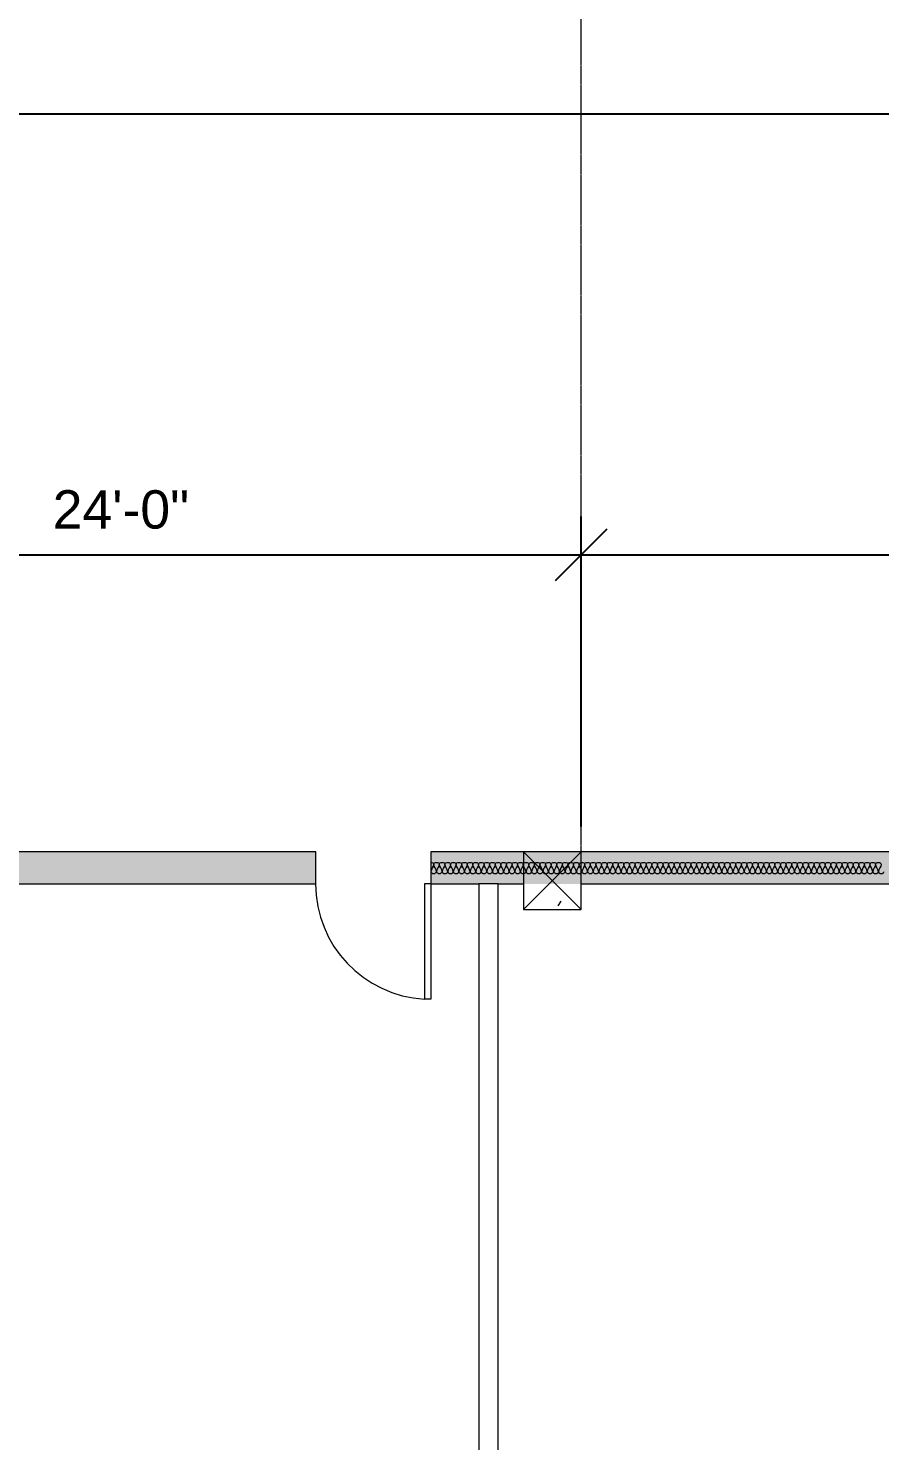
# Model space of a CAD drawing. Header units: inches. Extents: x 1913 to 24953, y -2945 to 1064.
# Drawn here: x 3445.7 to 3712.1, y 10.9 to 452.7 of the extents above; entities that cross this region are included whole.
import ezdxf

# ---------------------------------------------------------------- set-up
doc = ezdxf.new("R2010")
doc.units = ezdxf.units.IN
doc.header["$MEASUREMENT"] = 0
doc.linetypes.add('Center 1_4_', pattern=[0.53125, 0.25, -0.09375, 0.09375, -0.09375])
for name, color, linetype, lineweight in [('A-ANNO-DIMS', 211, 'Continuous', 9), ('A-COLS', 52, 'Continuous', 9), ('A-DETL', 90, 'Continuous', 9), ('A-DETL-CNTR', 5, 'Center 1_4_', 9), ('A-DOOR', 31, 'Continuous', 13), ('A-WALL', 113, 'Continuous', 13), ('A-WALL-PATT', 111, 'Continuous', 50)]:
    doc.layers.add(name, color=color, linetype=linetype, lineweight=lineweight)
doc.styles.add('Arial', font='arial.ttf', dxfattribs={"height": 12})
doc.dimstyles.new('Linear_-_3_32__Arial', dxfattribs={"dimscale": 12, "dimtxt": 12.243113, "dimasz": 1.333333, "dimexe": 1, "dimexo": 0.666667, "dimgap": 0.666667, "dimtad": 1, "dimdec": 5, "dimrnd": 0.03125, "dimzin": 1, "dimdsep": 46, "dimlunit": 4, "dimtxsty": 'Arial', "dimblk1": 'OBLIQUE', "dimblk2": 'OBLIQUE', "dimsah": 1, "dimcen": 0.09, "dimdle": 1, "dimazin": 0, "dimtfac": 1, "dimtdec": 4, "dimtix": 1, "dimtmove": 0, "dimatfit": 3, "dimfxl": 1, "dimtvp": 1, "dimtfill": 1, "dimfrac": 2, "dimtolj": 1, "dimtzin": 0, "dimarcsym": 2})
pattern_1 = [(140, (3124.017, -677.577), (3.213, 36.72335), [3.84, -42.24]), (85, (3124.017, -677.577), (-38.51274, -7.1044), [3.072, -33.792]), (190.451, (3124.285, -674.517), (-35.29956, 29.62024), [3.263, -35.898]), (136.184, (3113.777, -677.577), (8.4752, 54.6425), [5.76, -63.36]), (186.636, (3114.483, -673.023), (-49.8752, 47.854), [4.895, -53.848]), (81.184, (3113.777, -677.577), (-49.8749, 47.8553), [4.608, -50.688]), (111, (3116.337, -672.457), (20.614, 30.56126), [3.84, -42.24]), (56, (3116.337, -672.457), (-37.1283, 12.4577), [3.072, -33.792]), (161.451, (3118.055, -669.91), (-16.5135, 43.02), [3.263, -35.898]), (127.5, (3124.017, -677.577), (-17.04428, 0.6228), [1.69, -31.693, 1.69, -32.614, -33.92]), (127.5, (3124.017, -677.577), (-17.04428, 0.6228), [-67.686, 1.69, -32.23]), (97.5, (3124.017, -677.577), (-20.19387, 13.4694), [1.69, -17.869, 1.69, -30.925, -12.928]), (97.5, (3124.017, -677.577), (-20.19387, 13.4694), [-52.173, 1.69, -11.238]), (57.5, (3124.017, -688.995), (1.15522, 27.33168), [1.69, -11.11, 1.69, -38.246, -52.992]), (57.5, (3124.017, -688.995), (1.15522, 27.33168), [-52.736, 1.69, -51.302]), (47.5, (3124.017, -694.115), (-5.12498, 29.85903), [1.69, -14.95, 1.69, -24.832, -37.632]), (47.5, (3124.017, -694.115), (-5.12498, 29.85903), [-43.162, 1.69, -35.942])]

# ---------------------------------------------------------------- blocks, each defined once
blk = doc.blocks.new('Single-Flush - 36_ x 80_-407386-FloorPlan')
at = {"layer": 'A-DOOR', "lineweight": 20}
for p, q in [((16, -5), (16, -41.01)), ((18, -5), (16, -5)), ((18, -5), (18, -41.01)), ((18, -41.01), (16, -41.01))]:
    blk.add_line(p, q, dxfattribs=at)
at = {"layer": 'A-DOOR', "lineweight": 9}
blk.add_arc((18, -5), 36.07, 180, 266.8211, dxfattribs=at)
blk = doc.blocks.new('_Oblique')
at = {"color": 0, "linetype": 'ByBlock', "lineweight": -2}
blk.add_line((-0.5, -0.5), (0.5, 0.5), dxfattribs=at)
blk = doc.blocks.new('*D100')
at = {"layer": 'A-ANNO-DIMS', "color": 0, "lineweight": -2, "transparency": 16777216}
for p, q in [((2749.66, 195.3), (2749.66, 437.92)), ((5053.66, 198.02), (5053.66, 437.92)), ((2737.66, 425.92), (5065.66, 425.92))]:
    blk.add_line(p, q, dxfattribs=at)
at = {"layer": 'Defpoints', "color": 0, "transparency": 16777216}
for p in [(5053.66, 425.92), (5053.66, 190.02), (2749.66, 187.3)]:
    blk.add_point(p, dxfattribs=at)
at = {"layer": 'A-ANNO-DIMS', "color": 0, "lineweight": -2, "transparency": 16777216, "xscale": 16, "yscale": 16, "zscale": 16, "rotation": 180}
blk.add_blockref('_Oblique', (2749.66, 425.92), dxfattribs=at)
at = {"layer": 'A-ANNO-DIMS', "color": 0, "lineweight": -2, "transparency": 16777216, "xscale": 16, "yscale": 16, "zscale": 16}
blk.add_blockref('_Oblique', (5053.66, 425.92), dxfattribs=at)
at = {"layer": 'A-ANNO-DIMS', "color": 3, "lineweight": 0, "transparency": 16777216, "insert": (3901.66, 440.05), "char_height": 12, "width": 73.4587, "attachment_point": 5, "style": 'Arial'}
blk.add_mtext('\\A1;192\'-0"', dxfattribs=at)
blk = doc.blocks.new('*D157')
at = {"layer": 'A-ANNO-DIMS', "color": 0, "lineweight": -2, "transparency": 16777216}
for p, q in [((3330.66, 203.02), (3330.66, 299.97)), ((3618.66, 203.02), (3618.66, 299.97)), ((3318.66, 287.97), (3630.66, 287.97))]:
    blk.add_line(p, q, dxfattribs=at)
at = {"layer": 'Defpoints', "color": 0, "transparency": 16777216}
for p in [(3618.66, 287.97), (3330.66, 195.02), (3618.66, 195.02)]:
    blk.add_point(p, dxfattribs=at)
at = {"layer": 'A-ANNO-DIMS', "color": 0, "lineweight": -2, "transparency": 16777216, "xscale": 16, "yscale": 16, "zscale": 16, "rotation": 180}
blk.add_blockref('_Oblique', (3330.66, 287.97), dxfattribs=at)
at = {"layer": 'A-ANNO-DIMS', "color": 0, "lineweight": -2, "transparency": 16777216, "xscale": 16, "yscale": 16, "zscale": 16}
blk.add_blockref('_Oblique', (3618.66, 287.97), dxfattribs=at)
at = {"layer": 'A-ANNO-DIMS', "color": 3, "lineweight": 0, "transparency": 16777216, "insert": (3474.66, 302.1), "char_height": 12, "width": 51.3081, "attachment_point": 5, "style": 'Arial'}
blk.add_mtext('\\A1;24\'-0"', dxfattribs=at)
blk = doc.blocks.new('*D158')
at = {"layer": 'A-ANNO-DIMS', "color": 0, "lineweight": -2, "transparency": 16777216}
for p, q in [((3618.66, 203.02), (3618.66, 299.97)), ((3906.66, 203.02), (3906.66, 299.97)), ((3606.66, 287.97), (3918.66, 287.97))]:
    blk.add_line(p, q, dxfattribs=at)
at = {"layer": 'Defpoints', "color": 0, "transparency": 16777216}
for p in [(3906.66, 287.97), (3618.66, 195.02), (3906.66, 195.02)]:
    blk.add_point(p, dxfattribs=at)
at = {"layer": 'A-ANNO-DIMS', "color": 0, "lineweight": -2, "transparency": 16777216, "xscale": 16, "yscale": 16, "zscale": 16, "rotation": 180}
blk.add_blockref('_Oblique', (3618.66, 287.97), dxfattribs=at)
at = {"layer": 'A-ANNO-DIMS', "color": 0, "lineweight": -2, "transparency": 16777216, "xscale": 16, "yscale": 16, "zscale": 16}
blk.add_blockref('_Oblique', (3906.66, 287.97), dxfattribs=at)
at = {"layer": 'A-ANNO-DIMS', "color": 3, "lineweight": 0, "transparency": 16777216, "insert": (3762.66, 302.1), "char_height": 12, "width": 62.3834, "attachment_point": 5, "style": 'Arial'}
blk.add_mtext('\\A1;24\'-0"', dxfattribs=at)

msp = doc.modelspace()

# ---------------------------------------------------------------- hatches: boundary and pattern name
at = {"layer": 'A-WALL-PATT', "lineweight": 0}
h = msp.add_hatch(dxfattribs=at)
h.set_pattern_fill('FP_1', color=256, angle=90, style=0, pattern_type=2)
h.set_pattern_definition(pattern_1)
h.paths.add_polyline_path([(3571.664949, 185.024501), (3571.664949, 195.024501), (4482.664949, 195.024501), (4482.664949, 185.024501), (4464.664949, 185.024501), (4194.664949, 185.024501), (4176.664949, 185.024501), (3906.664949, 185.024501), (3888.664949, 185.024501), (3618.664949, 185.024501), (3600.664949, 185.024501), (3592.664949, 185.024501), (3586.664949, 185.024501)], flags=0)
h.paths.add_polyline_path([(2754.664949, 185.024501), (2754.664949, 195.024501), (3535.664949, 195.024501), (3535.664949, 185.024501), (3330.664949, 185.024501), (3312.664949, 185.024501), (3042.664949, 185.024501), (3024.664949, 185.024501), (2763.664949, 185.024501)], flags=0)
h = msp.add_hatch(dxfattribs=at)
h.set_pattern_fill('FP_1', color=256, angle=90, style=0, pattern_type=2)
h.set_pattern_definition(pattern_1)
h.paths.add_polyline_path([(3618.664949, 177.024501), (3600.664949, 177.024501), (3600.664949, 185.024501), (3618.664949, 185.024501)], flags=0)

# ---------------------------------------------------------------- linework, layer by layer
at = {"layer": 'A-COLS', "lineweight": 0}
for p, q in [((3618.664949, 195.024501), (3600.664949, 195.024501)), ((3600.664949, 195.024501), (3600.664949, 177.024501)), ((3600.664949, 195.024501), (3618.664949, 177.024501)), ((3600.664949, 177.024501), (3618.664949, 195.024501)), ((3618.664949, 177.024501), (3618.664949, 195.024501)), ((3600.664949, 177.024501), (3618.664949, 177.024501))]:
    msp.add_line(p, q, dxfattribs=at)
at = {"layer": 'A-DETL', "lineweight": 0}
for points in [[(3571.664949, 191.774501), (3572.077428, 191.774501), (3572.539949, 191.466154), (3572.539949, 191.191168)], [(3572.539949, 191.191168), (3572.539949, 190.389453), (3571.664949, 189.659549), (3571.664949, 188.857834)], [(3572.539949, 191.191168), (3572.539949, 191.466154), (3573.414949, 192.082848), (3574.289949, 191.466154), (3574.289949, 191.191168)], [(3573.414949, 188.857834), (3573.414949, 189.659549), (3572.539949, 190.389453), (3572.539949, 191.191168)], [(3574.289949, 191.191168), (3574.289949, 190.389453), (3573.414949, 189.659549), (3573.414949, 188.857834)], [(3574.289949, 191.191168), (3574.289949, 191.466154), (3575.164949, 192.082848), (3576.039949, 191.466154), (3576.039949, 191.191168)], [(3575.164949, 188.857834), (3575.164949, 189.659549), (3574.289949, 190.389453), (3574.289949, 191.191168)], [(3576.039949, 191.191168), (3576.039949, 190.389453), (3575.164949, 189.659549), (3575.164949, 188.857834)], [(3576.039949, 191.191168), (3576.039949, 191.466154), (3576.914949, 192.082848), (3577.789949, 191.466154), (3577.789949, 191.191168)], [(3576.914949, 188.857834), (3576.914949, 189.659549), (3576.039949, 190.389453), (3576.039949, 191.191168)], [(3577.789949, 191.191168), (3577.789949, 190.389453), (3576.914949, 189.659549), (3576.914949, 188.857834)], [(3577.789949, 191.191168), (3577.789949, 191.466154), (3578.664949, 192.082848), (3579.539949, 191.466154), (3579.539949, 191.191168)], [(3578.664949, 188.857834), (3578.664949, 189.659549), (3577.789949, 190.389453), (3577.789949, 191.191168)], [(3579.539949, 191.191168), (3579.539949, 190.389453), (3578.664949, 189.659549), (3578.664949, 188.857834)], [(3579.539949, 191.191168), (3579.539949, 191.466154), (3580.414949, 192.082848), (3581.289949, 191.466154), (3581.289949, 191.191168)], [(3580.414949, 188.857834), (3580.414949, 189.659549), (3579.539949, 190.389453), (3579.539949, 191.191168)], [(3581.289949, 191.191168), (3581.289949, 190.389453), (3580.414949, 189.659549), (3580.414949, 188.857834)], [(3581.289949, 191.191168), (3581.289949, 191.466154), (3582.164949, 192.082848), (3583.039949, 191.466154), (3583.039949, 191.191168)], [(3582.164949, 188.857834), (3582.164949, 189.659549), (3581.289949, 190.389453), (3581.289949, 191.191168)], [(3583.039949, 191.191168), (3583.039949, 190.389453), (3582.164949, 189.659549), (3582.164949, 188.857834)], [(3583.039949, 191.191168), (3583.039949, 191.466154), (3583.914949, 192.082848), (3584.789949, 191.466154), (3584.789949, 191.191168)], [(3583.914949, 188.857834), (3583.914949, 189.659549), (3583.039949, 190.389453), (3583.039949, 191.191168)], [(3584.789949, 191.191168), (3584.789949, 190.389453), (3583.914949, 189.659549), (3583.914949, 188.857834)], [(3584.789949, 191.191168), (3584.789949, 191.466154), (3585.664949, 192.082848), (3586.539949, 191.466154), (3586.539949, 191.191168)], [(3585.664949, 188.857834), (3585.664949, 189.659549), (3584.789949, 190.389453), (3584.789949, 191.191168)], [(3586.539949, 191.191168), (3586.539949, 190.389453), (3585.664949, 189.659549), (3585.664949, 188.857834)], [(3586.539949, 191.191168), (3586.539949, 191.466154), (3587.414949, 192.082848), (3588.289949, 191.466154), (3588.289949, 191.191168)], [(3587.414949, 188.857834), (3587.414949, 189.659549), (3586.539949, 190.389453), (3586.539949, 191.191168)], [(3588.289949, 191.191168), (3588.289949, 190.389453), (3587.414949, 189.659549), (3587.414949, 188.857834)], [(3588.289949, 191.191168), (3588.289949, 191.466154), (3589.164949, 192.082848), (3590.039949, 191.466154), (3590.039949, 191.191168)], [(3589.164949, 188.857834), (3589.164949, 189.659549), (3588.289949, 190.389453), (3588.289949, 191.191168)], [(3590.039949, 191.191168), (3590.039949, 190.389453), (3589.164949, 189.659549), (3589.164949, 188.857834)], [(3590.039949, 191.191168), (3590.039949, 191.466154), (3590.914949, 192.082848), (3591.789949, 191.466154), (3591.789949, 191.191168)], [(3590.914949, 188.857834), (3590.914949, 189.659549), (3590.039949, 190.389453), (3590.039949, 191.191168)], [(3591.789949, 191.191168), (3591.789949, 190.389453), (3590.914949, 189.659549), (3590.914949, 188.857834)], [(3591.789949, 191.191168), (3591.789949, 191.466154), (3592.664949, 192.082848), (3593.539949, 191.466154), (3593.539949, 191.191168)], [(3592.664949, 188.857834), (3592.664949, 189.659549), (3591.789949, 190.389453), (3591.789949, 191.191168)], [(3593.539949, 191.191168), (3593.539949, 190.389453), (3592.664949, 189.659549), (3592.664949, 188.857834)], [(3593.539949, 191.191168), (3593.539949, 191.466154), (3594.414949, 192.082848), (3595.289949, 191.466154), (3595.289949, 191.191168)], [(3594.414949, 188.857834), (3594.414949, 189.659549), (3593.539949, 190.389453), (3593.539949, 191.191168)], [(3595.289949, 191.191168), (3595.289949, 190.389453), (3594.414949, 189.659549), (3594.414949, 188.857834)], [(3595.289949, 191.191168), (3595.289949, 191.466154), (3596.164949, 192.082848), (3597.039949, 191.466154), (3597.039949, 191.191168)], [(3596.164949, 188.857834), (3596.164949, 189.659549), (3595.289949, 190.389453), (3595.289949, 191.191168)], [(3597.039949, 191.191168), (3597.039949, 190.389453), (3596.164949, 189.659549), (3596.164949, 188.857834)], [(3597.039949, 191.191168), (3597.039949, 191.466154), (3597.914949, 192.082848), (3598.789949, 191.466154), (3598.789949, 191.191168)], [(3597.914949, 188.857834), (3597.914949, 189.659549), (3597.039949, 190.389453), (3597.039949, 191.191168)], [(3598.789949, 191.191168), (3598.789949, 190.389453), (3597.914949, 189.659549), (3597.914949, 188.857834)], [(3598.789949, 191.191168), (3598.789949, 191.466154), (3599.664949, 192.082848), (3600.539949, 191.466154), (3600.539949, 191.191168)], [(3599.664949, 188.857834), (3599.664949, 189.659549), (3598.789949, 190.389453), (3598.789949, 191.191168)], [(3600.539949, 191.191168), (3600.539949, 190.389453), (3599.664949, 189.659549), (3599.664949, 188.857834)], [(3600.539949, 191.191168), (3600.539949, 191.466154), (3601.414949, 192.082848), (3602.289949, 191.466154), (3602.289949, 191.191168)], [(3601.414949, 188.857834), (3601.414949, 189.659549), (3600.539949, 190.389453), (3600.539949, 191.191168)], [(3602.289949, 191.191168), (3602.289949, 190.389453), (3601.414949, 189.659549), (3601.414949, 188.857834)], [(3602.289949, 191.191168), (3602.289949, 191.466154), (3603.164949, 192.082848), (3604.039949, 191.466154), (3604.039949, 191.191168)], [(3603.164949, 188.857834), (3603.164949, 189.659549), (3602.289949, 190.389453), (3602.289949, 191.191168)], [(3604.039949, 191.191168), (3604.039949, 190.389453), (3603.164949, 189.659549), (3603.164949, 188.857834)], [(3604.039949, 191.191168), (3604.039949, 191.466154), (3604.914949, 192.082848), (3605.789949, 191.466154), (3605.789949, 191.191168)], [(3604.914949, 188.857834), (3604.914949, 189.659549), (3604.039949, 190.389453), (3604.039949, 191.191168)], [(3605.789949, 191.191168), (3605.789949, 190.389453), (3604.914949, 189.659549), (3604.914949, 188.857834)], [(3605.789949, 191.191168), (3605.789949, 191.466154), (3606.664949, 192.082848), (3607.539949, 191.466154), (3607.539949, 191.191168)], [(3606.664949, 188.857834), (3606.664949, 189.659549), (3605.789949, 190.389453), (3605.789949, 191.191168)], [(3607.539949, 191.191168), (3607.539949, 190.389453), (3606.664949, 189.659549), (3606.664949, 188.857834)], [(3607.539949, 191.191168), (3607.539949, 191.466154), (3608.414949, 192.082848), (3609.289949, 191.466154), (3609.289949, 191.191168)], [(3608.414949, 188.857834), (3608.414949, 189.659549), (3607.539949, 190.389453), (3607.539949, 191.191168)], [(3609.289949, 191.191168), (3609.289949, 190.389453), (3608.414949, 189.659549), (3608.414949, 188.857834)], [(3609.289949, 191.191168), (3609.289949, 191.466154), (3610.164949, 192.082848), (3611.039949, 191.466154), (3611.039949, 191.191168)], [(3610.164949, 188.857834), (3610.164949, 189.659549), (3609.289949, 190.389453), (3609.289949, 191.191168)], [(3611.039949, 191.191168), (3611.039949, 190.389453), (3610.164949, 189.659549), (3610.164949, 188.857834)], [(3611.039949, 191.191168), (3611.039949, 191.466154), (3611.914949, 192.082848), (3612.789949, 191.466154), (3612.789949, 191.191168)], [(3611.914949, 188.857834), (3611.914949, 189.659549), (3611.039949, 190.389453), (3611.039949, 191.191168)], [(3612.789949, 191.191168), (3612.789949, 190.389453), (3611.914949, 189.659549), (3611.914949, 188.857834)], [(3612.789949, 191.191168), (3612.789949, 191.466154), (3613.664949, 192.082848), (3614.539949, 191.466154), (3614.539949, 191.191168)], [(3613.664949, 188.857834), (3613.664949, 189.659549), (3612.789949, 190.389453), (3612.789949, 191.191168)], [(3614.539949, 191.191168), (3614.539949, 190.389453), (3613.664949, 189.659549), (3613.664949, 188.857834)], [(3614.539949, 191.191168), (3614.539949, 191.466154), (3615.414949, 192.082848), (3616.289949, 191.466154), (3616.289949, 191.191168)], [(3615.414949, 188.857834), (3615.414949, 189.659549), (3614.539949, 190.389453), (3614.539949, 191.191168)], [(3616.289949, 191.191168), (3616.289949, 190.389453), (3615.414949, 189.659549), (3615.414949, 188.857834)], [(3616.289949, 191.191168), (3616.289949, 191.466154), (3617.164949, 192.082848), (3618.039949, 191.466154), (3618.039949, 191.191168)], [(3617.164949, 188.857834), (3617.164949, 189.659549), (3616.289949, 190.389453), (3616.289949, 191.191168)], [(3618.039949, 191.191168), (3618.039949, 190.389453), (3617.164949, 189.659549), (3617.164949, 188.857834)], [(3618.039949, 191.191168), (3618.039949, 191.466154), (3618.914949, 192.082848), (3619.789949, 191.466154), (3619.789949, 191.191168)], [(3618.914949, 188.857834), (3618.914949, 189.659549), (3618.039949, 190.389453), (3618.039949, 191.191168)], [(3619.789949, 191.191168), (3619.789949, 190.389453), (3618.914949, 189.659549), (3618.914949, 188.857834)], [(3619.789949, 191.191168), (3619.789949, 191.466154), (3620.664949, 192.082848), (3621.539949, 191.466154), (3621.539949, 191.191168)], [(3620.664949, 188.857834), (3620.664949, 189.659549), (3619.789949, 190.389453), (3619.789949, 191.191168)], [(3621.539949, 191.191168), (3621.539949, 190.389453), (3620.664949, 189.659549), (3620.664949, 188.857834)], [(3621.539949, 191.191168), (3621.539949, 191.466154), (3622.414949, 192.082848), (3623.289949, 191.466154), (3623.289949, 191.191168)], [(3622.414949, 188.857834), (3622.414949, 189.659549), (3621.539949, 190.389453), (3621.539949, 191.191168)], [(3623.289949, 191.191168), (3623.289949, 190.389453), (3622.414949, 189.659549), (3622.414949, 188.857834)], [(3623.289949, 191.191168), (3623.289949, 191.466154), (3624.164949, 192.082848), (3625.039949, 191.466154), (3625.039949, 191.191168)], [(3624.164949, 188.857834), (3624.164949, 189.659549), (3623.289949, 190.389453), (3623.289949, 191.191168)], [(3625.039949, 191.191168), (3625.039949, 190.389453), (3624.164949, 189.659549), (3624.164949, 188.857834)], [(3625.039949, 191.191168), (3625.039949, 191.466154), (3625.914949, 192.082848), (3626.789949, 191.466154), (3626.789949, 191.191168)], [(3625.914949, 188.857834), (3625.914949, 189.659549), (3625.039949, 190.389453), (3625.039949, 191.191168)], [(3626.789949, 191.191168), (3626.789949, 190.389453), (3625.914949, 189.659549), (3625.914949, 188.857834)], [(3626.789949, 191.191168), (3626.789949, 191.466154), (3627.664949, 192.082848), (3628.539949, 191.466154), (3628.539949, 191.191168)], [(3627.664949, 188.857834), (3627.664949, 189.659549), (3626.789949, 190.389453), (3626.789949, 191.191168)], [(3628.539949, 191.191168), (3628.539949, 190.389453), (3627.664949, 189.659549), (3627.664949, 188.857834)], [(3628.539949, 191.191168), (3628.539949, 191.466154), (3629.414949, 192.082848), (3630.289949, 191.466154), (3630.289949, 191.191168)], [(3629.414949, 188.857834), (3629.414949, 189.659549), (3628.539949, 190.389453), (3628.539949, 191.191168)], [(3630.289949, 191.191168), (3630.289949, 190.389453), (3629.414949, 189.659549), (3629.414949, 188.857834)], [(3630.289949, 191.191168), (3630.289949, 191.466154), (3631.164949, 192.082848), (3632.039949, 191.466154), (3632.039949, 191.191168)], [(3631.164949, 188.857834), (3631.164949, 189.659549), (3630.289949, 190.389453), (3630.289949, 191.191168)], [(3632.039949, 191.191168), (3632.039949, 190.389453), (3631.164949, 189.659549), (3631.164949, 188.857834)], [(3632.039949, 191.191168), (3632.039949, 191.466154), (3632.914949, 192.082848), (3633.789949, 191.466154), (3633.789949, 191.191168)], [(3632.914949, 188.857834), (3632.914949, 189.659549), (3632.039949, 190.389453), (3632.039949, 191.191168)], [(3633.789949, 191.191168), (3633.789949, 190.389453), (3632.914949, 189.659549), (3632.914949, 188.857834)], [(3633.789949, 191.191168), (3633.789949, 191.466154), (3634.664949, 192.082848), (3635.539949, 191.466154), (3635.539949, 191.191168)], [(3634.664949, 188.857834), (3634.664949, 189.659549), (3633.789949, 190.389453), (3633.789949, 191.191168)], [(3635.539949, 191.191168), (3635.539949, 190.389453), (3634.664949, 189.659549), (3634.664949, 188.857834)], [(3635.539949, 191.191168), (3635.539949, 191.466154), (3636.414949, 192.082848), (3637.289949, 191.466154), (3637.289949, 191.191168)], [(3636.414949, 188.857834), (3636.414949, 189.659549), (3635.539949, 190.389453), (3635.539949, 191.191168)], [(3637.289949, 191.191168), (3637.289949, 190.389453), (3636.414949, 189.659549), (3636.414949, 188.857834)], [(3637.289949, 191.191168), (3637.289949, 191.466154), (3638.164949, 192.082848), (3639.039949, 191.466154), (3639.039949, 191.191168)], [(3638.164949, 188.857834), (3638.164949, 189.659549), (3637.289949, 190.389453), (3637.289949, 191.191168)], [(3639.039949, 191.191168), (3639.039949, 190.389453), (3638.164949, 189.659549), (3638.164949, 188.857834)], [(3639.039949, 191.191168), (3639.039949, 191.466154), (3639.914949, 192.082848), (3640.789949, 191.466154), (3640.789949, 191.191168)], [(3639.914949, 188.857834), (3639.914949, 189.659549), (3639.039949, 190.389453), (3639.039949, 191.191168)], [(3640.789949, 191.191168), (3640.789949, 190.389453), (3639.914949, 189.659549), (3639.914949, 188.857834)], [(3640.789949, 191.191168), (3640.789949, 191.466154), (3641.664949, 192.082848), (3642.539949, 191.466154), (3642.539949, 191.191168)], [(3641.664949, 188.857834), (3641.664949, 189.659549), (3640.789949, 190.389453), (3640.789949, 191.191168)], [(3642.539949, 191.191168), (3642.539949, 190.389453), (3641.664949, 189.659549), (3641.664949, 188.857834)], [(3642.539949, 191.191168), (3642.539949, 191.466154), (3643.414949, 192.082848), (3644.289949, 191.466154), (3644.289949, 191.191168)], [(3643.414949, 188.857834), (3643.414949, 189.659549), (3642.539949, 190.389453), (3642.539949, 191.191168)], [(3644.289949, 191.191168), (3644.289949, 190.389453), (3643.414949, 189.659549), (3643.414949, 188.857834)], [(3644.289949, 191.191168), (3644.289949, 191.466154), (3645.164949, 192.082848), (3646.039949, 191.466154), (3646.039949, 191.191168)], [(3645.164949, 188.857834), (3645.164949, 189.659549), (3644.289949, 190.389453), (3644.289949, 191.191168)], [(3646.039949, 191.191168), (3646.039949, 190.389453), (3645.164949, 189.659549), (3645.164949, 188.857834)], [(3646.039949, 191.191168), (3646.039949, 191.466154), (3646.914949, 192.082848), (3647.789949, 191.466154), (3647.789949, 191.191168)], [(3646.914949, 188.857834), (3646.914949, 189.659549), (3646.039949, 190.389453), (3646.039949, 191.191168)], [(3647.789949, 191.191168), (3647.789949, 190.389453), (3646.914949, 189.659549), (3646.914949, 188.857834)], [(3647.789949, 191.191168), (3647.789949, 191.466154), (3648.664949, 192.082848), (3649.539949, 191.466154), (3649.539949, 191.191168)], [(3648.664949, 188.857834), (3648.664949, 189.659549), (3647.789949, 190.389453), (3647.789949, 191.191168)], [(3649.539949, 191.191168), (3649.539949, 190.389453), (3648.664949, 189.659549), (3648.664949, 188.857834)], [(3649.539949, 191.191168), (3649.539949, 191.466154), (3650.414949, 192.082848), (3651.289949, 191.466154), (3651.289949, 191.191168)], [(3650.414949, 188.857834), (3650.414949, 189.659549), (3649.539949, 190.389453), (3649.539949, 191.191168)], [(3651.289949, 191.191168), (3651.289949, 190.389453), (3650.414949, 189.659549), (3650.414949, 188.857834)], [(3651.289949, 191.191168), (3651.289949, 191.466154), (3652.164949, 192.082848), (3653.039949, 191.466154), (3653.039949, 191.191168)], [(3652.164949, 188.857834), (3652.164949, 189.659549), (3651.289949, 190.389453), (3651.289949, 191.191168)], [(3653.039949, 191.191168), (3653.039949, 190.389453), (3652.164949, 189.659549), (3652.164949, 188.857834)], [(3653.039949, 191.191168), (3653.039949, 191.466154), (3653.914949, 192.082848), (3654.789949, 191.466154), (3654.789949, 191.191168)], [(3653.914949, 188.857834), (3653.914949, 189.659549), (3653.039949, 190.389453), (3653.039949, 191.191168)], [(3654.789949, 191.191168), (3654.789949, 190.389453), (3653.914949, 189.659549), (3653.914949, 188.857834)], [(3654.789949, 191.191168), (3654.789949, 191.466154), (3655.664949, 192.082848), (3656.539949, 191.466154), (3656.539949, 191.191168)], [(3655.664949, 188.857834), (3655.664949, 189.659549), (3654.789949, 190.389453), (3654.789949, 191.191168)], [(3656.539949, 191.191168), (3656.539949, 190.389453), (3655.664949, 189.659549), (3655.664949, 188.857834)], [(3656.539949, 191.191168), (3656.539949, 191.466154), (3657.414949, 192.082848), (3658.289949, 191.466154), (3658.289949, 191.191168)], [(3657.414949, 188.857834), (3657.414949, 189.659549), (3656.539949, 190.389453), (3656.539949, 191.191168)], [(3658.289949, 191.191168), (3658.289949, 190.389453), (3657.414949, 189.659549), (3657.414949, 188.857834)], [(3658.289949, 191.191168), (3658.289949, 191.466154), (3659.164949, 192.082848), (3660.039949, 191.466154), (3660.039949, 191.191168)], [(3659.164949, 188.857834), (3659.164949, 189.659549), (3658.289949, 190.389453), (3658.289949, 191.191168)], [(3660.039949, 191.191168), (3660.039949, 190.389453), (3659.164949, 189.659549), (3659.164949, 188.857834)], [(3660.039949, 191.191168), (3660.039949, 191.466154), (3660.914949, 192.082848), (3661.789949, 191.466154), (3661.789949, 191.191168)], [(3660.914949, 188.857834), (3660.914949, 189.659549), (3660.039949, 190.389453), (3660.039949, 191.191168)], [(3661.789949, 191.191168), (3661.789949, 190.389453), (3660.914949, 189.659549), (3660.914949, 188.857834)], [(3661.789949, 191.191168), (3661.789949, 191.466154), (3662.664949, 192.082848), (3663.539949, 191.466154), (3663.539949, 191.191168)], [(3662.664949, 188.857834), (3662.664949, 189.659549), (3661.789949, 190.389453), (3661.789949, 191.191168)], [(3663.539949, 191.191168), (3663.539949, 190.389453), (3662.664949, 189.659549), (3662.664949, 188.857834)], [(3663.539949, 191.191168), (3663.539949, 191.466154), (3664.414949, 192.082848), (3665.289949, 191.466154), (3665.289949, 191.191168)], [(3664.414949, 188.857834), (3664.414949, 189.659549), (3663.539949, 190.389453), (3663.539949, 191.191168)], [(3665.289949, 191.191168), (3665.289949, 190.389453), (3664.414949, 189.659549), (3664.414949, 188.857834)], [(3665.289949, 191.191168), (3665.289949, 191.466154), (3666.164949, 192.082848), (3667.039949, 191.466154), (3667.039949, 191.191168)], [(3666.164949, 188.857834), (3666.164949, 189.659549), (3665.289949, 190.389453), (3665.289949, 191.191168)], [(3667.039949, 191.191168), (3667.039949, 190.389453), (3666.164949, 189.659549), (3666.164949, 188.857834)], [(3667.039949, 191.191168), (3667.039949, 191.466154), (3667.914949, 192.082848), (3668.789949, 191.466154), (3668.789949, 191.191168)], [(3667.914949, 188.857834), (3667.914949, 189.659549), (3667.039949, 190.389453), (3667.039949, 191.191168)], [(3668.789949, 191.191168), (3668.789949, 190.389453), (3667.914949, 189.659549), (3667.914949, 188.857834)], [(3668.789949, 191.191168), (3668.789949, 191.466154), (3669.664949, 192.082848), (3670.539949, 191.466154), (3670.539949, 191.191168)], [(3669.664949, 188.857834), (3669.664949, 189.659549), (3668.789949, 190.389453), (3668.789949, 191.191168)], [(3670.539949, 191.191168), (3670.539949, 190.389453), (3669.664949, 189.659549), (3669.664949, 188.857834)], [(3670.539949, 191.191168), (3670.539949, 191.466154), (3671.414949, 192.082848), (3672.289949, 191.466154), (3672.289949, 191.191168)], [(3671.414949, 188.857834), (3671.414949, 189.659549), (3670.539949, 190.389453), (3670.539949, 191.191168)], [(3672.289949, 191.191168), (3672.289949, 190.389453), (3671.414949, 189.659549), (3671.414949, 188.857834)], [(3672.289949, 191.191168), (3672.289949, 191.466154), (3673.164949, 192.082848), (3674.039949, 191.466154), (3674.039949, 191.191168)], [(3673.164949, 188.857834), (3673.164949, 189.659549), (3672.289949, 190.389453), (3672.289949, 191.191168)], [(3674.039949, 191.191168), (3674.039949, 190.389453), (3673.164949, 189.659549), (3673.164949, 188.857834)], [(3674.039949, 191.191168), (3674.039949, 191.466154), (3674.914949, 192.082848), (3675.789949, 191.466154), (3675.789949, 191.191168)], [(3674.914949, 188.857834), (3674.914949, 189.659549), (3674.039949, 190.389453), (3674.039949, 191.191168)], [(3675.789949, 191.191168), (3675.789949, 190.389453), (3674.914949, 189.659549), (3674.914949, 188.857834)], [(3675.789949, 191.191168), (3675.789949, 191.466154), (3676.664949, 192.082848), (3677.539949, 191.466154), (3677.539949, 191.191168)], [(3676.664949, 188.857834), (3676.664949, 189.659549), (3675.789949, 190.389453), (3675.789949, 191.191168)], [(3677.539949, 191.191168), (3677.539949, 190.389453), (3676.664949, 189.659549), (3676.664949, 188.857834)], [(3677.539949, 191.191168), (3677.539949, 191.466154), (3678.414949, 192.082848), (3679.289949, 191.466154), (3679.289949, 191.191168)], [(3678.414949, 188.857834), (3678.414949, 189.659549), (3677.539949, 190.389453), (3677.539949, 191.191168)], [(3679.289949, 191.191168), (3679.289949, 190.389453), (3678.414949, 189.659549), (3678.414949, 188.857834)], [(3679.289949, 191.191168), (3679.289949, 191.466154), (3680.164949, 192.082848), (3681.039949, 191.466154), (3681.039949, 191.191168)], [(3680.164949, 188.857834), (3680.164949, 189.659549), (3679.289949, 190.389453), (3679.289949, 191.191168)], [(3681.039949, 191.191168), (3681.039949, 190.389453), (3680.164949, 189.659549), (3680.164949, 188.857834)], [(3681.039949, 191.191168), (3681.039949, 191.466154), (3681.914949, 192.082848), (3682.789949, 191.466154), (3682.789949, 191.191168)], [(3681.914949, 188.857834), (3681.914949, 189.659549), (3681.039949, 190.389453), (3681.039949, 191.191168)], [(3682.789949, 191.191168), (3682.789949, 190.389453), (3681.914949, 189.659549), (3681.914949, 188.857834)], [(3682.789949, 191.191168), (3682.789949, 191.466154), (3683.664949, 192.082848), (3684.539949, 191.466154), (3684.539949, 191.191168)], [(3683.664949, 188.857834), (3683.664949, 189.659549), (3682.789949, 190.389453), (3682.789949, 191.191168)], [(3684.539949, 191.191168), (3684.539949, 190.389453), (3683.664949, 189.659549), (3683.664949, 188.857834)], [(3684.539949, 191.191168), (3684.539949, 191.466154), (3685.414949, 192.082848), (3686.289949, 191.466154), (3686.289949, 191.191168)], [(3685.414949, 188.857834), (3685.414949, 189.659549), (3684.539949, 190.389453), (3684.539949, 191.191168)], [(3686.289949, 191.191168), (3686.289949, 190.389453), (3685.414949, 189.659549), (3685.414949, 188.857834)], [(3686.289949, 191.191168), (3686.289949, 191.466154), (3687.164949, 192.082848), (3688.039949, 191.466154), (3688.039949, 191.191168)], [(3687.164949, 188.857834), (3687.164949, 189.659549), (3686.289949, 190.389453), (3686.289949, 191.191168)], [(3688.039949, 191.191168), (3688.039949, 190.389453), (3687.164949, 189.659549), (3687.164949, 188.857834)], [(3688.039949, 191.191168), (3688.039949, 191.466154), (3688.914949, 192.082848), (3689.789949, 191.466154), (3689.789949, 191.191168)], [(3688.914949, 188.857834), (3688.914949, 189.659549), (3688.039949, 190.389453), (3688.039949, 191.191168)], [(3689.789949, 191.191168), (3689.789949, 190.389453), (3688.914949, 189.659549), (3688.914949, 188.857834)], [(3689.789949, 191.191168), (3689.789949, 191.466154), (3690.664949, 192.082848), (3691.539949, 191.466154), (3691.539949, 191.191168)], [(3690.664949, 188.857834), (3690.664949, 189.659549), (3689.789949, 190.389453), (3689.789949, 191.191168)], [(3691.539949, 191.191168), (3691.539949, 190.389453), (3690.664949, 189.659549), (3690.664949, 188.857834)], [(3691.539949, 191.191168), (3691.539949, 191.466154), (3692.414949, 192.082848), (3693.289949, 191.466154), (3693.289949, 191.191168)], [(3692.414949, 188.857834), (3692.414949, 189.659549), (3691.539949, 190.389453), (3691.539949, 191.191168)], [(3693.289949, 191.191168), (3693.289949, 190.389453), (3692.414949, 189.659549), (3692.414949, 188.857834)], [(3693.289949, 191.191168), (3693.289949, 191.466154), (3694.164949, 192.082848), (3695.039949, 191.466154), (3695.039949, 191.191168)], [(3694.164949, 188.857834), (3694.164949, 189.659549), (3693.289949, 190.389453), (3693.289949, 191.191168)], [(3695.039949, 191.191168), (3695.039949, 190.389453), (3694.164949, 189.659549), (3694.164949, 188.857834)], [(3695.039949, 191.191168), (3695.039949, 191.466154), (3695.914949, 192.082848), (3696.789949, 191.466154), (3696.789949, 191.191168)], [(3695.914949, 188.857834), (3695.914949, 189.659549), (3695.039949, 190.389453), (3695.039949, 191.191168)], [(3696.789949, 191.191168), (3696.789949, 190.389453), (3695.914949, 189.659549), (3695.914949, 188.857834)], [(3696.789949, 191.191168), (3696.789949, 191.466154), (3697.664949, 192.082848), (3698.539949, 191.466154), (3698.539949, 191.191168)], [(3697.664949, 188.857834), (3697.664949, 189.659549), (3696.789949, 190.389453), (3696.789949, 191.191168)], [(3698.539949, 191.191168), (3698.539949, 190.389453), (3697.664949, 189.659549), (3697.664949, 188.857834)], [(3698.539949, 191.191168), (3698.539949, 191.466154), (3699.414949, 192.082848), (3700.289949, 191.466154), (3700.289949, 191.191168)], [(3699.414949, 188.857834), (3699.414949, 189.659549), (3698.539949, 190.389453), (3698.539949, 191.191168)], [(3700.289949, 191.191168), (3700.289949, 190.389453), (3699.414949, 189.659549), (3699.414949, 188.857834)], [(3700.289949, 191.191168), (3700.289949, 191.466154), (3701.164949, 192.082848), (3702.039949, 191.466154), (3702.039949, 191.191168)], [(3701.164949, 188.857834), (3701.164949, 189.659549), (3700.289949, 190.389453), (3700.289949, 191.191168)], [(3702.039949, 191.191168), (3702.039949, 190.389453), (3701.164949, 189.659549), (3701.164949, 188.857834)], [(3702.039949, 191.191168), (3702.039949, 191.466154), (3702.914949, 192.082848), (3703.789949, 191.466154), (3703.789949, 191.191168)], [(3702.914949, 188.857834), (3702.914949, 189.659549), (3702.039949, 190.389453), (3702.039949, 191.191168)], [(3703.789949, 191.191168), (3703.789949, 190.389453), (3702.914949, 189.659549), (3702.914949, 188.857834)], [(3703.789949, 191.191168), (3703.789949, 191.466154), (3704.664949, 192.082848), (3705.539949, 191.466154), (3705.539949, 191.191168)], [(3704.664949, 188.857834), (3704.664949, 189.659549), (3703.789949, 190.389453), (3703.789949, 191.191168)], [(3705.539949, 191.191168), (3705.539949, 190.389453), (3704.664949, 189.659549), (3704.664949, 188.857834)], [(3705.539949, 191.191168), (3705.539949, 191.466154), (3706.414949, 192.082848), (3707.289949, 191.466154), (3707.289949, 191.191168)], [(3706.414949, 188.857834), (3706.414949, 189.659549), (3705.539949, 190.389453), (3705.539949, 191.191168)], [(3707.289949, 191.191168), (3707.289949, 190.389453), (3706.414949, 189.659549), (3706.414949, 188.857834)], [(3707.289949, 191.191168), (3707.289949, 191.466154), (3708.164949, 192.082848), (3709.039949, 191.466154), (3709.039949, 191.191168)], [(3708.164949, 188.857834), (3708.164949, 189.659549), (3707.289949, 190.389453), (3707.289949, 191.191168)], [(3709.039949, 191.191168), (3709.039949, 190.389453), (3708.164949, 189.659549), (3708.164949, 188.857834)], [(3709.039949, 191.191168), (3709.039949, 191.466154), (3709.914949, 192.082848), (3710.789949, 191.466154), (3710.789949, 191.191168)], [(3709.914949, 188.857834), (3709.914949, 189.659549), (3709.039949, 190.389453), (3709.039949, 191.191168)], [(3710.789949, 191.191168), (3710.789949, 190.389453), (3709.914949, 189.659549), (3709.914949, 188.857834)], [(3710.789949, 191.191168), (3710.789949, 191.466154), (3711.664949, 192.082848), (3712.539949, 191.466154), (3712.539949, 191.191168)], [(3711.664949, 188.857834), (3711.664949, 189.659549), (3710.789949, 190.389453), (3710.789949, 191.191168)], [(3712.539949, 191.191168), (3712.539949, 190.389453), (3711.664949, 189.659549), (3711.664949, 188.857834)], [(3571.664949, 188.857834), (3571.664949, 188.582848), (3572.539949, 187.966154), (3573.414949, 188.582848), (3573.414949, 188.857834)], [(3573.414949, 188.857834), (3573.414949, 188.582848), (3574.289949, 187.966154), (3575.164949, 188.582848), (3575.164949, 188.857834)], [(3575.164949, 188.857834), (3575.164949, 188.582848), (3576.039949, 187.966154), (3576.914949, 188.582848), (3576.914949, 188.857834)], [(3576.914949, 188.857834), (3576.914949, 188.582848), (3577.789949, 187.966154), (3578.664949, 188.582848), (3578.664949, 188.857834)], [(3578.664949, 188.857834), (3578.664949, 188.582848), (3579.539949, 187.966154), (3580.414949, 188.582848), (3580.414949, 188.857834)], [(3580.414949, 188.857834), (3580.414949, 188.582848), (3581.289949, 187.966154), (3582.164949, 188.582848), (3582.164949, 188.857834)], [(3582.164949, 188.857834), (3582.164949, 188.582848), (3583.039949, 187.966154), (3583.914949, 188.582848), (3583.914949, 188.857834)], [(3583.914949, 188.857834), (3583.914949, 188.582848), (3584.789949, 187.966154), (3585.664949, 188.582848), (3585.664949, 188.857834)], [(3585.664949, 188.857834), (3585.664949, 188.582848), (3586.539949, 187.966154), (3587.414949, 188.582848), (3587.414949, 188.857834)], [(3587.414949, 188.857834), (3587.414949, 188.582848), (3588.289949, 187.966154), (3589.164949, 188.582848), (3589.164949, 188.857834)], [(3589.164949, 188.857834), (3589.164949, 188.582848), (3590.039949, 187.966154), (3590.914949, 188.582848), (3590.914949, 188.857834)], [(3590.914949, 188.857834), (3590.914949, 188.582848), (3591.789949, 187.966154), (3592.664949, 188.582848), (3592.664949, 188.857834)], [(3592.664949, 188.857834), (3592.664949, 188.582848), (3593.539949, 187.966154), (3594.414949, 188.582848), (3594.414949, 188.857834)], [(3594.414949, 188.857834), (3594.414949, 188.582848), (3595.289949, 187.966154), (3596.164949, 188.582848), (3596.164949, 188.857834)], [(3596.164949, 188.857834), (3596.164949, 188.582848), (3597.039949, 187.966154), (3597.914949, 188.582848), (3597.914949, 188.857834)], [(3597.914949, 188.857834), (3597.914949, 188.582848), (3598.789949, 187.966154), (3599.664949, 188.582848), (3599.664949, 188.857834)], [(3599.664949, 188.857834), (3599.664949, 188.582848), (3600.539949, 187.966154), (3601.414949, 188.582848), (3601.414949, 188.857834)], [(3601.414949, 188.857834), (3601.414949, 188.582848), (3602.289949, 187.966154), (3603.164949, 188.582848), (3603.164949, 188.857834)], [(3603.164949, 188.857834), (3603.164949, 188.582848), (3604.039949, 187.966154), (3604.914949, 188.582848), (3604.914949, 188.857834)], [(3604.914949, 188.857834), (3604.914949, 188.582848), (3605.789949, 187.966154), (3606.664949, 188.582848), (3606.664949, 188.857834)], [(3606.664949, 188.857834), (3606.664949, 188.582848), (3607.539949, 187.966154), (3608.414949, 188.582848), (3608.414949, 188.857834)], [(3608.414949, 188.857834), (3608.414949, 188.582848), (3609.289949, 187.966154), (3610.164949, 188.582848), (3610.164949, 188.857834)], [(3610.164949, 188.857834), (3610.164949, 188.582848), (3611.039949, 187.966154), (3611.914949, 188.582848), (3611.914949, 188.857834)], [(3611.914949, 188.857834), (3611.914949, 188.582848), (3612.789949, 187.966154), (3613.664949, 188.582848), (3613.664949, 188.857834)], [(3613.664949, 188.857834), (3613.664949, 188.582848), (3614.539949, 187.966154), (3615.414949, 188.582848), (3615.414949, 188.857834)], [(3615.414949, 188.857834), (3615.414949, 188.582848), (3616.289949, 187.966154), (3617.164949, 188.582848), (3617.164949, 188.857834)], [(3617.164949, 188.857834), (3617.164949, 188.582848), (3618.039949, 187.966154), (3618.914949, 188.582848), (3618.914949, 188.857834)], [(3618.914949, 188.857834), (3618.914949, 188.582848), (3619.789949, 187.966154), (3620.664949, 188.582848), (3620.664949, 188.857834)], [(3620.664949, 188.857834), (3620.664949, 188.582848), (3621.539949, 187.966154), (3622.414949, 188.582848), (3622.414949, 188.857834)], [(3622.414949, 188.857834), (3622.414949, 188.582848), (3623.289949, 187.966154), (3624.164949, 188.582848), (3624.164949, 188.857834)], [(3624.164949, 188.857834), (3624.164949, 188.582848), (3625.039949, 187.966154), (3625.914949, 188.582848), (3625.914949, 188.857834)], [(3625.914949, 188.857834), (3625.914949, 188.582848), (3626.789949, 187.966154), (3627.664949, 188.582848), (3627.664949, 188.857834)], [(3627.664949, 188.857834), (3627.664949, 188.582848), (3628.539949, 187.966154), (3629.414949, 188.582848), (3629.414949, 188.857834)], [(3629.414949, 188.857834), (3629.414949, 188.582848), (3630.289949, 187.966154), (3631.164949, 188.582848), (3631.164949, 188.857834)], [(3631.164949, 188.857834), (3631.164949, 188.582848), (3632.039949, 187.966154), (3632.914949, 188.582848), (3632.914949, 188.857834)], [(3632.914949, 188.857834), (3632.914949, 188.582848), (3633.789949, 187.966154), (3634.664949, 188.582848), (3634.664949, 188.857834)], [(3634.664949, 188.857834), (3634.664949, 188.582848), (3635.539949, 187.966154), (3636.414949, 188.582848), (3636.414949, 188.857834)], [(3636.414949, 188.857834), (3636.414949, 188.582848), (3637.289949, 187.966154), (3638.164949, 188.582848), (3638.164949, 188.857834)], [(3638.164949, 188.857834), (3638.164949, 188.582848), (3639.039949, 187.966154), (3639.914949, 188.582848), (3639.914949, 188.857834)], [(3639.914949, 188.857834), (3639.914949, 188.582848), (3640.789949, 187.966154), (3641.664949, 188.582848), (3641.664949, 188.857834)], [(3641.664949, 188.857834), (3641.664949, 188.582848), (3642.539949, 187.966154), (3643.414949, 188.582848), (3643.414949, 188.857834)], [(3643.414949, 188.857834), (3643.414949, 188.582848), (3644.289949, 187.966154), (3645.164949, 188.582848), (3645.164949, 188.857834)], [(3645.164949, 188.857834), (3645.164949, 188.582848), (3646.039949, 187.966154), (3646.914949, 188.582848), (3646.914949, 188.857834)], [(3646.914949, 188.857834), (3646.914949, 188.582848), (3647.789949, 187.966154), (3648.664949, 188.582848), (3648.664949, 188.857834)], [(3648.664949, 188.857834), (3648.664949, 188.582848), (3649.539949, 187.966154), (3650.414949, 188.582848), (3650.414949, 188.857834)], [(3650.414949, 188.857834), (3650.414949, 188.582848), (3651.289949, 187.966154), (3652.164949, 188.582848), (3652.164949, 188.857834)], [(3652.164949, 188.857834), (3652.164949, 188.582848), (3653.039949, 187.966154), (3653.914949, 188.582848), (3653.914949, 188.857834)], [(3653.914949, 188.857834), (3653.914949, 188.582848), (3654.789949, 187.966154), (3655.664949, 188.582848), (3655.664949, 188.857834)], [(3655.664949, 188.857834), (3655.664949, 188.582848), (3656.539949, 187.966154), (3657.414949, 188.582848), (3657.414949, 188.857834)], [(3657.414949, 188.857834), (3657.414949, 188.582848), (3658.289949, 187.966154), (3659.164949, 188.582848), (3659.164949, 188.857834)], [(3659.164949, 188.857834), (3659.164949, 188.582848), (3660.039949, 187.966154), (3660.914949, 188.582848), (3660.914949, 188.857834)], [(3660.914949, 188.857834), (3660.914949, 188.582848), (3661.789949, 187.966154), (3662.664949, 188.582848), (3662.664949, 188.857834)], [(3662.664949, 188.857834), (3662.664949, 188.582848), (3663.539949, 187.966154), (3664.414949, 188.582848), (3664.414949, 188.857834)], [(3664.414949, 188.857834), (3664.414949, 188.582848), (3665.289949, 187.966154), (3666.164949, 188.582848), (3666.164949, 188.857834)], [(3666.164949, 188.857834), (3666.164949, 188.582848), (3667.039949, 187.966154), (3667.914949, 188.582848), (3667.914949, 188.857834)], [(3667.914949, 188.857834), (3667.914949, 188.582848), (3668.789949, 187.966154), (3669.664949, 188.582848), (3669.664949, 188.857834)], [(3669.664949, 188.857834), (3669.664949, 188.582848), (3670.539949, 187.966154), (3671.414949, 188.582848), (3671.414949, 188.857834)], [(3671.414949, 188.857834), (3671.414949, 188.582848), (3672.289949, 187.966154), (3673.164949, 188.582848), (3673.164949, 188.857834)], [(3673.164949, 188.857834), (3673.164949, 188.582848), (3674.039949, 187.966154), (3674.914949, 188.582848), (3674.914949, 188.857834)], [(3674.914949, 188.857834), (3674.914949, 188.582848), (3675.789949, 187.966154), (3676.664949, 188.582848), (3676.664949, 188.857834)], [(3676.664949, 188.857834), (3676.664949, 188.582848), (3677.539949, 187.966154), (3678.414949, 188.582848), (3678.414949, 188.857834)], [(3678.414949, 188.857834), (3678.414949, 188.582848), (3679.289949, 187.966154), (3680.164949, 188.582848), (3680.164949, 188.857834)], [(3680.164949, 188.857834), (3680.164949, 188.582848), (3681.039949, 187.966154), (3681.914949, 188.582848), (3681.914949, 188.857834)], [(3681.914949, 188.857834), (3681.914949, 188.582848), (3682.789949, 187.966154), (3683.664949, 188.582848), (3683.664949, 188.857834)], [(3683.664949, 188.857834), (3683.664949, 188.582848), (3684.539949, 187.966154), (3685.414949, 188.582848), (3685.414949, 188.857834)], [(3685.414949, 188.857834), (3685.414949, 188.582848), (3686.289949, 187.966154), (3687.164949, 188.582848), (3687.164949, 188.857834)], [(3687.164949, 188.857834), (3687.164949, 188.582848), (3688.039949, 187.966154), (3688.914949, 188.582848), (3688.914949, 188.857834)], [(3688.914949, 188.857834), (3688.914949, 188.582848), (3689.789949, 187.966154), (3690.664949, 188.582848), (3690.664949, 188.857834)], [(3690.664949, 188.857834), (3690.664949, 188.582848), (3691.539949, 187.966154), (3692.414949, 188.582848), (3692.414949, 188.857834)], [(3692.414949, 188.857834), (3692.414949, 188.582848), (3693.289949, 187.966154), (3694.164949, 188.582848), (3694.164949, 188.857834)], [(3694.164949, 188.857834), (3694.164949, 188.582848), (3695.039949, 187.966154), (3695.914949, 188.582848), (3695.914949, 188.857834)], [(3695.914949, 188.857834), (3695.914949, 188.582848), (3696.789949, 187.966154), (3697.664949, 188.582848), (3697.664949, 188.857834)], [(3697.664949, 188.857834), (3697.664949, 188.582848), (3698.539949, 187.966154), (3699.414949, 188.582848), (3699.414949, 188.857834)], [(3699.414949, 188.857834), (3699.414949, 188.582848), (3700.289949, 187.966154), (3701.164949, 188.582848), (3701.164949, 188.857834)], [(3701.164949, 188.857834), (3701.164949, 188.582848), (3702.039949, 187.966154), (3702.914949, 188.582848), (3702.914949, 188.857834)], [(3702.914949, 188.857834), (3702.914949, 188.582848), (3703.789949, 187.966154), (3704.664949, 188.582848), (3704.664949, 188.857834)], [(3704.664949, 188.857834), (3704.664949, 188.582848), (3705.539949, 187.966154), (3706.414949, 188.582848), (3706.414949, 188.857834)], [(3706.414949, 188.857834), (3706.414949, 188.582848), (3707.289949, 187.966154), (3708.164949, 188.582848), (3708.164949, 188.857834)], [(3708.164949, 188.857834), (3708.164949, 188.582848), (3709.039949, 187.966154), (3709.914949, 188.582848), (3709.914949, 188.857834)], [(3709.914949, 188.857834), (3709.914949, 188.582848), (3710.789949, 187.966154), (3711.664949, 188.582848), (3711.664949, 188.857834)], [(3711.664949, 188.857834), (3711.664949, 188.582848), (3712.539949, 187.966154), (3713.414949, 188.582848), (3713.414949, 188.857834)]]:
    msp.add_open_spline(points, degree=3, dxfattribs=at)
at = {"layer": 'A-DETL-CNTR', "lineweight": 0}
msp.add_line((3618.664949, 181.702861), (3618.664949, 901.702861), dxfattribs=at)
at = {"layer": 'A-WALL', "lineweight": 0}
for p, q in [((3535.664949, 195.024501), (2744.664949, 195.024501)), ((3535.664949, 185.024501), (3535.664949, 195.024501)), ((4482.664949, 195.024501), (3571.664949, 195.024501)), ((3571.664949, 195.024501), (3571.664949, 185.024501)), ((3330.664949, 185.024501), (3535.664949, 185.024501)), ((3571.664949, 185.024501), (3586.664949, 185.024501)), ((3586.664949, 185.024501), (3586.664949, -220.975499)), ((3592.664949, 185.024501), (3586.664949, 185.024501)), ((3592.664949, 185.024501), (3600.664949, 185.024501)), ((3592.664949, -214.975499), (3592.664949, 185.024501)), ((3600.664949, 185.024501), (3600.664949, 177.024501)), ((3618.664949, 185.024501), (3888.664949, 185.024501)), ((3618.664949, 177.024501), (3618.664949, 185.024501)), ((3600.664949, 177.024501), (3618.664949, 177.024501))]:
    msp.add_line(p, q, dxfattribs=at)

# ---------------------------------------------------------------- block references
at = {"layer": 'A-DOOR', "lineweight": 0}
msp.add_blockref('Single-Flush - 36_ x 80_-407386-FloorPlan', (3553.664949, 190.024501), dxfattribs=at)

# ---------------------------------------------------------------- dimensions: what is measured, and where the dimension line sits
at = {"layer": 'A-ANNO-DIMS', "color": 1, "lineweight": 0}
for base, p1, p2, picture, middle in [((5053.664949, 425.921719), (2749.664949, 187.297724), (5053.664949, 190.024501), '*D100', (3901.664949, 440.048595)), ((3618.664949, 287.968337), (3330.664949, 195.024501), (3618.664949, 195.024501), '*D157', (3474.664949, 302.095213)), ((3906.664949, 287.968337), (3618.664949, 195.024501), (3906.664949, 195.024501), '*D158', (3762.664949, 302.095213))]:
    dim = msp.add_linear_dim(base=base, p1=p1, p2=p2, angle=180, dimstyle='Linear_-_3_32__Arial', override={"dimpost": '<>', "dimclrt": 3, "dimfxl": 288.006944, "dimtfill": 0}, dxfattribs=at)
    dim.commit()
    dim.dimension.update_dxf_attribs({"geometry": picture, "text_midpoint": middle})

doc.saveas('drawing.dxf')
